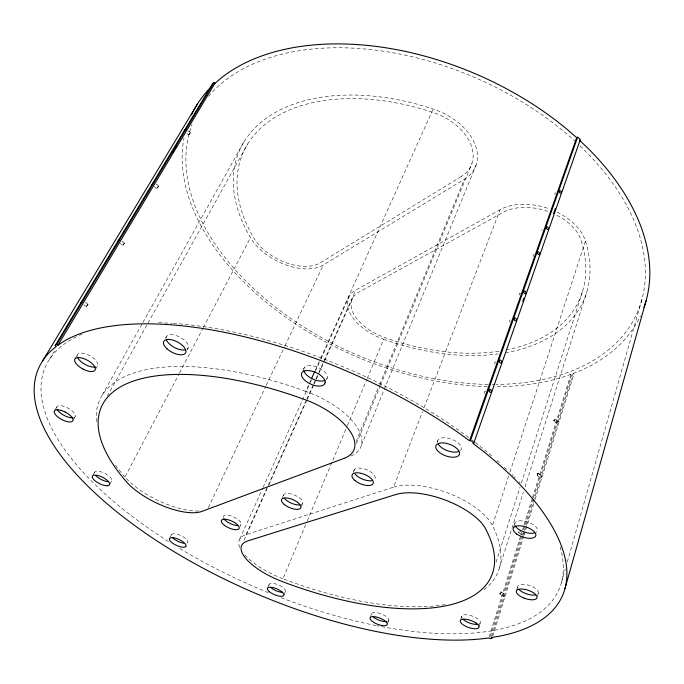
<?xml version="1.0" encoding="UTF-8"?>
<svg xmlns="http://www.w3.org/2000/svg" width="684" height="684" viewBox="0 0 684 684"><rect width="100%" height="100%" fill="white"/><g stroke="black" fill="none" stroke-linecap="round" stroke-linejoin="round"><path stroke-width="0.51" stroke-dasharray="3.42 2.56" d="M188.032 131.02C192.341 131.106 189.16 137.022 187.245 133.585M188.767 134.774L190.323 132.816M156.072 184.329C161.056 184.954 156.559 191.084 154.55 186.424M156.935 188.228L158.491 186.185M561.47 582.4L565.258 569.071M567.301 561.897L641.9 299.489M537.35 596.277L538.453 592.506M516.565 590.54L517.993 585.855M490.377 636.496L522.319 533.7M523.585 529.63L524.85 525.56M525.167 524.543L533.075 499.098M533.392 498.08L571.67 374.926L573.919 374.088L573.192 373.498L534.281 498.927M491.582 636.582L524.158 531.553M524.474 530.536L525.74 526.458M526.056 525.432L533.965 499.944M492.754 636.146L523.705 536.213M524.021 535.196L534.76 500.526M535.076 499.508L573.919 374.088M500.064 593.909L500.714 591.814M537.179 475.141L537.761 473.277M554.177 420.745L554.733 418.984M489.197 636.932L520.567 536.171M520.883 535.153L522.149 531.083M522.465 530.066L523.73 525.987M524.047 524.97L532.289 498.508M532.605 497.49L570.943 374.336L571.67 374.926M513.718 526.988L514.975 523.004M479.099 626.689L480.211 623.184M499.269 568.301L523.414 492.095M525.021 487.017L586.838 291.923M496.028 562.291L520.062 487.034M521.362 482.964L582.759 290.734M484.152 589.608A216.956 91.246 23.4 0 0 494.31 529.331L492.42 525.56L509.64 472.926M509.965 471.917L585.453 241.127A51.291 32.977 18.1 0 0 556.434 211.835M460.691 619.516L461.828 616.028M387.554 623.714L388.743 620.431M437.161 442.309L437.786 440.616M370.386 616.994L371.6 613.719M239.819 547.482A50 18.724 23.1 0 1 246.026 534.683L393.522 487.17L422.558 411.588M424.089 407.613L500.107 209.706A51.291 32.977 18.1 0 1 549.731 209.022M353.106 472.524L354.261 469.686M361.503 444.959L476.474 164.126M356.407 443.694L380.005 386.469M380.407 385.477L471.943 163.467M356.108 441.565L379.312 385.357M379.723 384.374L464.41 179.276A53.335 36.286 24.3 0 0 474.354 142.768A53.335 36.286 24.3 0 0 433.134 109.081L427.859 107.337A187.724 116.383 23.4 0 0 248.343 233.928L250.506 237.63A45.879 26.522 27.2 0 0 323.31 264.982L464.41 179.276M283.911 595.114L285.561 591.173M439.299 605.443A216.956 91.246 23.4 0 1 288.263 580.767L282.911 578.732L306.868 521.815M307.287 520.832L346.95 426.628M347.361 425.645L366.778 379.517M367.197 378.543L383.724 339.29A43.956 24.658 22.9 0 1 355.774 290.11L500.107 209.706M301.345 506.399L302.473 503.74M267.777 587.488L269.034 584.546M282.141 498.234L283.689 494.712M326.584 379.458L327.328 377.79A12.663 6.37 24.2 0 0 316.692 366.898A12.663 6.37 24.2 0 0 303.747 368.941M246.026 534.683L306.364 400.217M306.808 399.242L313.366 384.63M313.802 383.656L315.546 379.757M315.982 378.782L318.607 372.934M319.043 371.959L355.774 290.11M244.094 540.146L267.188 488.658M268.932 484.776L306.834 400.26M307.27 399.285L313.811 384.716M314.247 383.741L315.982 379.851M316.418 378.885L324.267 361.4M324.703 360.425L352.585 298.25M351.003 455.954A62.492 29.241 23.9 0 0 355.971 425.576A62.492 29.241 23.9 0 0 305.757 391.393L311.032 379.714M315.418 369.976L320.249 359.271M320.693 358.296L433.134 109.081M239.793 539.052L262.622 488.402M263.066 487.427L310.057 383.211M310.493 382.236L311.374 380.287M315.324 371.523L320.591 359.835M321.035 358.861L349.139 296.523M239.879 526.817L241.007 524.329M302.892 370.754L304.423 367.419M208.312 507.596L265.811 386.289M266.264 385.323L284.518 346.814M284.971 345.856L323.31 264.982M326.601 379.287L327.328 377.79M170.017 537.615L171.53 534.512M198.634 510.999A52.471 20.358 25.7 0 1 124.975 477.022L179.063 373.883M179.559 372.934L202.874 328.465M203.37 327.516L250.506 237.63M187.262 349.746L188.1 348.165M109.953 484.007L111.637 480.835M92.819 475.329L94.537 472.157M165.485 338.255L166.34 336.673M107.294 396.19L247.676 143.973M102.267 395.087L142.4 323.378M142.922 322.446L244.026 141.776M73.402 419.848L75.291 416.53M95.666 368.992L97.684 365.453M54.754 410.289L56.678 406.98M75.274 358.382L77.343 354.851M86.552 306.466L88.005 304.286L86.432 306.543L83.73 304.713M123.069 245.24L124.454 243.171L122.863 245.342L120.358 243.521M157.149 188.109L158.252 186.262M189.032 134.662L190.058 132.935M49.65 359.057L55.139 349.9M124.249 243.273L122.863 245.342M87.808 304.354L86.364 306.543M186.86 543.105L187.621 542.634A9.046 3.232 24.9 0 0 183.714 537.128A9.046 3.232 24.9 0 0 173.642 533.759L172.334 533.982A9.046 3.232 24.9 0 0 171.573 536.35M573.192 373.498L580.331 370.617A245.992 153.438 23.4 0 0 640.412 315.931M570.943 374.336L563.556 376.875A245.992 153.438 23.4 0 1 495.421 386.682M383.724 339.29L388.495 340.974A187.724 116.383 23.4 0 0 498.106 353.919M305.757 391.393L299.609 389.162A216.956 91.246 23.4 0 0 96.624 423.55M85.38 302.456L88.005 304.286M501.064 591.882A1.197 0.65 -56.6 0 1 500.5 593.695A1.197 0.65 -56.6 0 1 499.602 593.011A1.197 0.65 -56.6 0 1 501.064 591.882L504.895 594.541A1.188 0.658 -56.7 0 1 504.33 596.362A1.188 0.658 -56.7 0 1 503.433 595.67A1.188 0.658 -56.7 0 1 504.895 594.541M499.713 593.84L503.544 596.508M121.949 241.349L124.454 243.171M518.823 532.725L522.516 535.401M536.837 475.124L540.394 477.808M538.111 473.285L541.66 475.979M555.186 419.061A1.094 0.547 -51.1 0 1 554.391 420.651A1.094 0.547 -51.1 0 1 553.792 419.882A1.094 0.547 -51.1 0 1 555.186 419.061L558.614 421.754A1.086 0.547 -51.1 0 1 557.819 423.336A1.086 0.547 -51.1 0 1 557.221 422.575A1.086 0.547 -51.1 0 1 558.614 421.754M553.724 420.669L557.152 423.353M124.975 477.022L122.068 473.644A216.956 91.246 23.4 0 1 118.144 468.745M585.453 241.127L586.735 245.376A187.724 116.383 23.4 0 1 505.1 352.858M487.341 386.588A245.992 153.438 23.4 0 1 183.996 137.929M506.117 349.977A183.534 113.741 23.4 0 0 580.314 238.169L577.963 233.483A47.17 30.318 18.1 0 0 555.006 214.391M498.961 351.208A183.534 113.741 23.4 0 1 388.828 338.999L384.853 337.588A40.459 22.7 22.9 0 1 358.604 292.299L503.21 212.356A47.17 30.318 18.1 0 1 549.269 211.954M445.216 604.596A216.956 91.246 23.4 0 1 441.3 605.186M117.52 467.924A216.956 91.246 23.4 0 1 114.502 463.846M560.051 546.824A279.893 118.606 23.4 0 1 380.09 626.339M379.09 626.142A279.893 118.606 23.4 0 1 377.081 625.749M376.072 625.552A279.893 118.606 23.4 0 1 280.568 597.5M268.444 592.703A279.893 118.606 23.4 0 1 179.353 548.226M168.529 541.54A279.893 118.606 23.4 0 1 77.591 336.203M79.293 335.408A279.893 118.606 23.4 0 1 81.926 334.262M158.662 322.728A279.893 118.606 23.4 0 1 172.231 323.335M173.3 323.404A279.893 118.606 23.4 0 1 468.6 437.469M471.926 439.966A279.893 118.606 23.4 0 1 474.38 441.847M475.192 442.48A279.893 118.606 23.4 0 1 492.95 456.989M496.823 460.383A279.893 118.606 23.4 0 1 501.338 464.453M504.322 467.223A279.893 118.606 23.4 0 1 506.63 469.412M511.854 474.525A279.893 118.606 23.4 0 1 513.308 475.979M514.017 476.705A279.893 118.606 23.4 0 1 515.437 478.159M518.899 481.784A279.893 118.606 23.4 0 1 520.242 483.237M282.911 578.732A50 18.724 23.1 0 1 244.265 554.296M393.522 487.17A59.645 26.18 20.3 0 1 448.978 493.421A59.645 26.18 20.3 0 1 492.42 525.56M77.215 356.227A11.483 4.959 28.7 0 1 81.678 353.115A11.483 4.959 28.7 0 1 92.049 357.065L94.315 358.818A11.483 4.959 28.7 0 1 96.829 366.444M94.392 473.123A9.593 3.548 26.6 0 1 104.814 473.362A9.593 3.548 26.6 0 1 110.885 481.485M56.601 408.143A10.465 4.138 28 0 1 65.125 406.783L67.605 407.903A10.465 4.138 28 0 1 74.547 417.343M479.381 623.894A9.884 3.736 19.6 0 0 477.329 618.558L475.294 617.361A9.884 3.736 19.6 0 0 464.906 614.762A9.884 3.736 19.6 0 0 462.119 618.148M269.137 585.461A8.918 3.155 23.1 0 1 279.115 585.188A8.918 3.155 23.1 0 1 284.057 592.267M388.11 621.106A9.208 3.317 21.3 0 0 388.238 618.447L387.135 617.267A9.208 3.317 21.3 0 0 375.935 612.573A9.208 3.317 21.3 0 0 372.147 615.711M460.161 450.73A12.5 6.122 20.2 0 0 456.091 441.411A12.5 6.122 20.2 0 0 440.453 438.333L438.752 439.282A12.5 6.122 20.2 0 0 437.623 442.24M514.727 524.38A11.825 5.31 18.3 0 1 528.595 522.319A11.825 5.31 18.3 0 1 536.059 532.263M518.104 588.274A10.841 4.42 18.4 0 1 527.937 585.051A10.841 4.42 18.4 0 1 538.12 593.609M166.007 338.212A12.303 5.857 27.6 0 1 180.046 337.238A12.303 5.857 27.6 0 1 186.98 349.285M353.842 470.96A11.38 5.13 22.1 0 1 367.607 470.164A11.38 5.13 22.1 0 1 373.644 480.159M223.241 517.395A9.696 3.728 24.3 0 1 233.68 516.916A9.696 3.728 24.3 0 1 240.298 525.064M283.347 495.797A10.465 4.352 23.4 0 1 295.736 495.618A10.465 4.352 23.4 0 1 301.456 504.501M523.824 533.503A1.154 0.616 -54.5 0 1 523.944 534.264A1.154 0.616 -54.5 0 1 523.294 535.213M522.396 535.281A1.154 0.616 -54.5 0 1 523.26 533.546M580.032 145.897A241.726 150.702 23.4 0 1 496.054 384.459M495.062 384.468A241.726 150.702 23.4 0 1 492.095 384.476M488.111 384.434A241.726 150.702 23.4 0 1 260.484 294.77A241.726 150.702 23.4 0 1 192.076 124.377M208.543 96.35A241.726 150.702 23.4 0 1 574.688 140.921M519.455 294.992A1.471 1 64.9 0 1 519.421 293.359A1.471 1 64.9 0 1 520.704 293.359M519.387 532.682A1.154 0.616 -54.5 0 1 518.677 532.528A1.154 0.616 -54.5 0 1 518.959 531.442M484.845 393.574A1.548 1.12 68.2 0 1 484.452 391.752A1.548 1.12 68.2 0 1 485.691 391.188M494.968 364.076A1.522 1.086 67.1 0 1 494.857 362.46A1.522 1.086 67.1 0 1 496.003 362.092M510.102 322.309A1.488 1.035 65.7 0 1 509.64 320.899A1.488 1.035 65.7 0 1 510.307 320.018M533.486 256.312A1.436 0.958 63.8 0 1 533.434 254.243M542.019 230.602A1.411 0.932 63.2 0 1 542.121 229.397M554.886 194.401A1.385 0.889 62.4 0 1 554.946 193.221A1.385 0.889 62.4 0 1 555.861 193.085M461.213 176.549L320.403 262.742A42.1 24.333 27.2 0 1 255.141 240.178A183.534 113.741 23.4 0 1 270.573 120.273A183.534 113.741 23.4 0 1 437.589 114.066A48.932 33.285 24.3 0 1 461.213 176.549M540.95 477.74A1.12 0.581 -52.7 0 0 541.779 476.081A1.12 0.581 -52.7 0 0 540.36 476.868A1.12 0.581 -52.7 0 0 540.95 477.74M537.393 475.047A1.12 0.581 -52.7 0 0 538.222 473.388A1.12 0.581 -52.7 0 0 536.803 474.183A1.12 0.581 -52.7 0 0 537.393 475.047"/><path stroke-width="1.03" d="M564.941 588.744L646.132 300.567M522.747 301.242L523.807 298.224M553.536 213.63L555.305 208.594M473.875 442.89L580.331 139.562L577.664 137.133L576.697 137.689L469.523 440.752L458.143 432.519A285.553 120.102 23.4 0 0 63.544 341.478L57.952 345.206L56.755 344.403L55.139 345.608L56.336 346.412L51.462 350.456A285.553 120.102 23.4 0 0 151.421 537.239A285.553 120.102 23.4 0 0 481.049 638.907L488.88 637.95L489.744 638.531L492.121 638.181L491.266 637.599L498.807 636.325A285.553 120.102 23.4 0 0 483.691 451.645L472.841 443.232L473.875 442.89L470.558 440.402L469.523 440.752M470.558 440.402L577.664 137.133M311.468 378.739L314.546 371.925M55.139 345.608L212.194 84.252L213.947 82.61L214.913 83.388L220.872 78.233A245.992 153.438 23.4 0 1 567.515 129.686L576.697 137.689M56.755 344.403L213.947 82.61M172.582 152.66L173.676 150.831M175.326 148.095L176.421 146.265M57.952 345.206L214.913 83.388M42.647 360.844L197.454 104.011M211.151 87.073L207.799 90.476A245.992 153.438 23.4 0 0 191.469 114.852M458.425 451.645L456.083 452.107A12.5 6.122 20.2 0 1 438.256 444.044M108.046 481.741L107.901 481.741A9.593 3.548 26.6 0 1 95.863 475.636M463.188 619.388L464.778 620.636A9.884 3.736 19.6 0 0 477.988 624.321M579.374 140.117L588.078 148.411A245.992 153.438 23.4 0 1 643.935 307.458M183.757 543.241A9.046 3.232 24.9 0 1 172.428 537.53M95.341 367.009A11.483 4.959 28.7 0 1 85.62 364.717L83.072 363.204A11.483 4.959 28.7 0 1 77.788 357.877M73.222 417.779A10.465 4.138 28 0 1 57.157 409.545M282.586 592.378A8.918 3.155 23.1 0 1 270.95 587.71M386.947 621.508A9.208 3.317 21.3 0 1 373.259 616.882M534.332 532.981A11.825 5.31 18.3 0 1 515.24 525.928M535.469 594.96A10.841 4.42 18.4 0 1 525.526 593.481L523.029 592.361A10.841 4.42 18.4 0 1 519.19 589.659M185.21 349.926A12.303 5.857 27.6 0 1 169.418 343.992L167.606 342A12.303 5.857 27.6 0 1 166.443 340.034M325.131 380.372A12.663 6.37 24.2 0 1 312.879 379.09A12.663 6.37 24.2 0 1 303.884 370.754M371.874 480.698A11.38 5.13 22.1 0 1 355.167 474.106M237.322 525.551A9.696 3.728 24.3 0 1 223.771 518.617M299.883 504.903A10.465 4.352 23.4 0 1 284.621 498.568M520.139 530.827A1.154 0.616 -54.5 0 1 520.31 531.117M185.74 129.225L184.193 131.191L185.74 129.225M153.712 182.568L152.122 184.577L153.712 182.568M119.469 239.588L117.853 241.708L119.469 239.588M82.764 300.703L81.105 302.884L82.764 300.703M325.097 382.809L324.378 384.297A12.697 6.336 24.2 0 1 304.765 380.287A12.697 6.336 24.2 0 1 309.416 370.66A12.697 6.336 24.2 0 1 325.097 382.809M185.774 546.525L184.945 547.038A9.063 3.215 24.9 0 1 173.599 543.857A9.063 3.215 24.9 0 1 170.453 537.863L171.761 537.65A9.063 3.215 24.9 0 1 181.85 541.035A9.063 3.215 24.9 0 1 185.774 546.525M438.564 443.446L436.862 444.378A12.534 6.088 20.3 0 0 439.821 452.765A12.534 6.088 20.3 0 0 454.261 457.203L456.596 456.758A12.534 6.088 20.3 0 0 455.484 447.396A12.534 6.088 20.3 0 0 438.564 443.446M344.103 458.357L201.977 511.375A48.248 18.562 25.7 0 1 128.259 483.793A212.579 88.638 23.4 0 1 126.198 383.946A212.579 88.638 23.4 0 1 309.236 401.243A57.482 26.685 23.9 0 1 344.103 458.357M395.48 494.609L247.548 540.976A46.11 17.126 23.1 0 0 282.21 581.511L286.673 583.213A212.579 88.638 23.4 0 0 484.725 527.236L481.579 522.961A54.976 23.931 20.4 0 0 395.48 494.609M107.516 485.751L105.798 485.691A9.61 3.531 26.5 0 1 92.331 477.398A9.61 3.531 26.5 0 1 103.464 477.757A9.61 3.531 26.5 0 1 107.516 485.751M65.211 412.067L62.723 410.956A10.491 4.113 28 0 0 55.447 414.658A10.491 4.113 28 0 0 71.392 421.814A10.491 4.113 28 0 0 65.211 412.067M524.124 598.158L521.618 597.029A10.867 4.395 18.5 0 1 520.567 589.01A10.867 4.395 18.5 0 1 536.88 596.345A10.867 4.395 18.5 0 1 524.124 598.158M475.927 622.953L473.884 621.756A9.901 3.711 19.7 0 0 462.606 619.234A9.901 3.711 19.7 0 0 461.768 623.731L463.367 624.979A9.901 3.711 19.7 0 0 476.628 628.681A9.901 3.711 19.7 0 0 475.927 622.953M83.08 369.121L80.524 367.607A11.508 4.933 28.6 0 1 75.616 358.228A11.508 4.933 28.6 0 1 89.484 361.511L91.759 363.264A11.508 4.933 28.6 0 1 94.324 370.856A11.508 4.933 28.6 0 1 83.08 369.121M386.742 622.56L385.639 621.388A9.225 3.3 21.3 0 0 371.044 616.942A9.225 3.3 21.3 0 0 378.149 624.483A9.225 3.3 21.3 0 0 386.742 622.56M166.879 348.703L165.058 346.711A12.338 5.823 27.6 0 1 173.531 340.316A12.338 5.823 27.6 0 1 185.355 353.26A12.338 5.823 27.6 0 1 166.879 348.703M224.489 525.372A9.721 3.711 24.3 0 0 239.126 528.467A9.721 3.711 24.3 0 0 227.199 519.541A9.721 3.711 24.3 0 0 224.489 525.372M284.159 504.39A10.482 4.326 23.4 0 0 300.584 508.169A10.482 4.326 23.4 0 0 288.828 498.294A10.482 4.326 23.4 0 0 284.159 504.39M269.231 591.574A8.935 3.138 23.1 0 0 283.424 595.79A8.935 3.138 23.1 0 0 274.267 587.941A8.935 3.138 23.1 0 0 269.231 591.574M354.808 480.39A11.406 5.104 22.1 0 0 372.925 483.981A11.406 5.104 22.1 0 0 360.22 473.123A11.406 5.104 22.1 0 0 354.808 480.39M516.728 534.024A11.859 5.275 18.3 0 0 535.589 536.188A11.859 5.275 18.3 0 0 521.242 525.919A11.859 5.275 18.3 0 0 516.728 534.024M489 390.308A1.556 1.12 68.2 0 0 490.659 392.3A1.556 1.12 68.2 0 0 490.89 389.846A1.556 1.12 68.2 0 0 489 390.308M499.32 361.058A1.53 1.086 67.1 0 0 500.944 363.033A1.53 1.086 67.1 0 0 501.158 360.639A1.53 1.086 67.1 0 0 499.32 361.058M514.197 318.872A1.496 1.035 65.7 0 0 515.779 320.813A1.496 1.035 65.7 0 0 515.984 318.513A1.496 1.035 65.7 0 0 514.197 318.872M523.747 291.812A1.471 1 64.9 0 0 525.295 293.735A1.471 1 64.9 0 0 525.483 291.495A1.471 1 64.9 0 0 523.747 291.812M537.53 252.729A1.436 0.958 63.8 0 0 539.043 254.628A1.436 0.958 63.8 0 0 539.214 252.473A1.436 0.958 63.8 0 0 537.53 252.729M546.388 227.627A1.419 0.932 63.2 0 0 547.875 229.508A1.419 0.932 63.2 0 0 548.038 227.396A1.419 0.932 63.2 0 0 546.388 227.627M559.196 191.34A1.394 0.889 62.4 0 0 560.666 193.162A1.394 0.889 62.4 0 0 560.777 191.11A1.394 0.889 62.4 0 0 559.196 191.34"/></g></svg>
